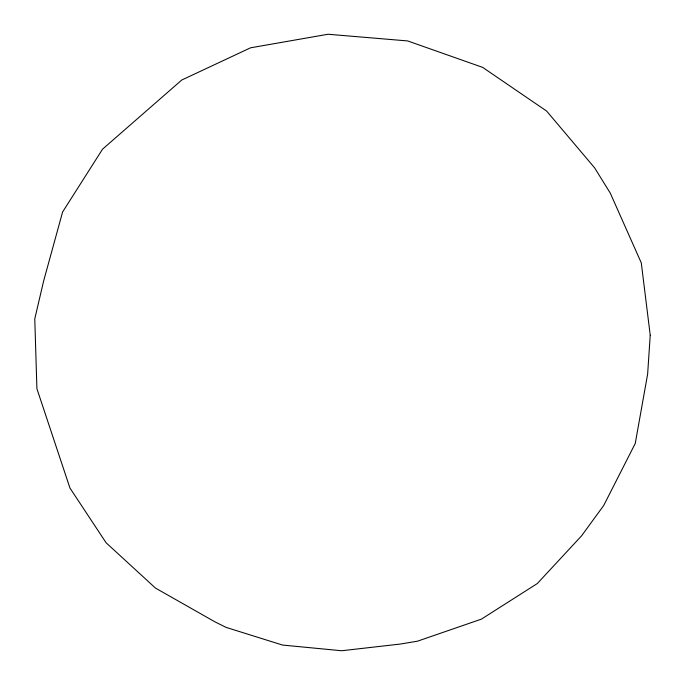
<?xml version="1.0" encoding="UTF-8"?>
<svg xmlns="http://www.w3.org/2000/svg" width="685" height="685" viewBox="0 0 685 685"><rect width="100%" height="100%" fill="white"/><g stroke="black" fill="none" stroke-linecap="round" stroke-linejoin="round"><path stroke-width="1.03" d="M650.228 335.196L647.633 374.104L635.252 443.46L603.69 505.521L581.574 535.833L537.34 583.517L481.435 619.12L417.525 641.177L400.16 644.071L341.669 650.75L282.562 645.064L226.05 627.374L214.739 621.74L155.452 588.055L106.106 542.777L69.939 488.02L36.904 388.686L34.772 318.859L43.634 280.987L62.609 211.973L102.562 149.15L181.748 80.025L250.564 47.804L328.038 34.25L407.695 40.937L482.677 67.387L546.647 111.081L594.64 167.876L610.275 193.127L641.28 262.869L650.228 335.196"/></g></svg>
